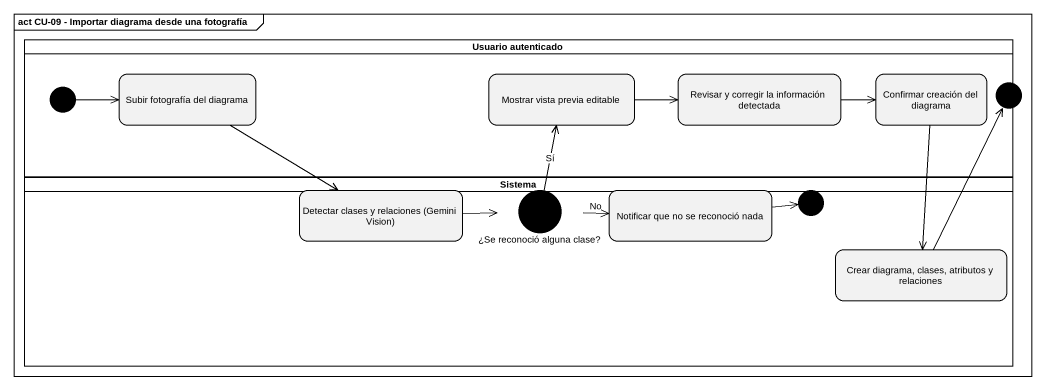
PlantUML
@startuml
mainframe act CU-09 - Importar diagrama desde una fotografía
hide empty description
state "Usuario autenticado" as Usuario_autenticado <<partition>> {
  state "Subir fotografía del diagrama" as Subir_fotografía_del
  state "Mostrar vista previa editable" as Mostrar_vista_previa
  state "Revisar y corregir la información detectada" as Revisar_y_corregir_la
  state "Confirmar creación del diagrama" as Confirmar_creación_del
  state junction1 <<choice>>
}
state junction2 <<choice>>
state Sistema <<partition>> {
  state "Detectar clases y relaciones (Gemini Vision)" as Detectar_clases_y
  state "¿Se reconoció alguna clase?" as Se_reconoció_alguna_clase <<choice>>
  state "Notificar que no se reconoció nada" as Notificar_que_no_se
  state junction3 <<choice>>
  state "Crear diagrama, clases, atributos y relaciones" as Crear_diagrama_clases
}
Subir_fotografía_del --> Detectar_clases_y
Mostrar_vista_previa -right-> Revisar_y_corregir_la
Revisar_y_corregir_la -right-> Confirmar_creación_del
Confirmar_creación_del --> Crear_diagrama_clases
junction1 -right-> Subir_fotografía_del
Detectar_clases_y -right-> Se_reconoció_alguna_clase
Se_reconoció_alguna_clase -up-> Mostrar_vista_previa : Sí
Se_reconoció_alguna_clase -right-> Notificar_que_no_se : No
Notificar_que_no_se -right-> junction3
Crear_diagrama_clases -up-> junction2
@enduml
